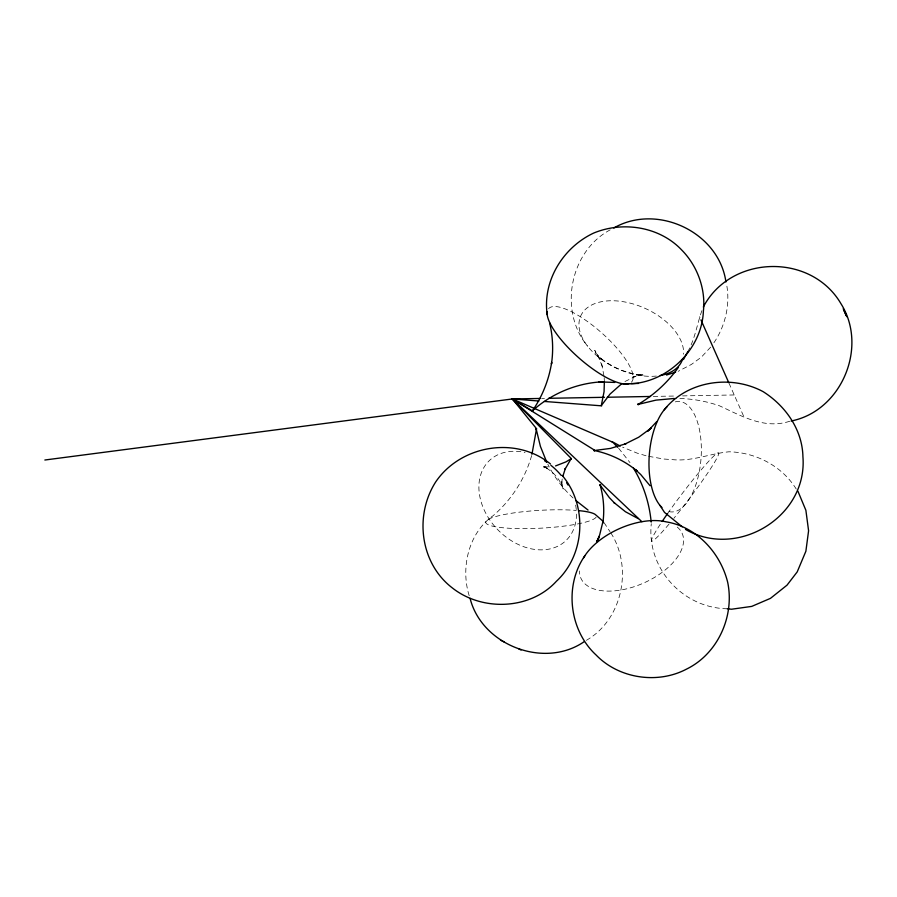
<?xml version="1.0" encoding="UTF-8"?>
<svg xmlns="http://www.w3.org/2000/svg" width="897" height="897" viewBox="0 0 897 897"><rect width="100%" height="100%" fill="white"/><g stroke="black" fill="none" stroke-linecap="round" stroke-linejoin="round"><path stroke-width="0.67" stroke-dasharray="4.49 3.36" d="M562.195 478.998L561.567 484.492L561.881 481.667L562.004 486.32L561.365 482.25L563.226 488.988C560.345 479.716 553.662 471.957 545.152 467.371L547.473 468.369L542.293 466.418L546.06 467.259L542.068 466.776L549.469 466.911M701.891 310.654C697.036 324.187 695.063 338.774 687.876 351.512M531.652 455.541C525.059 478.774 511.525 499.909 493.204 515.629C468.526 532.896 460.408 567.902 469.221 595.81M713.9 342.777C725.337 325.959 730.371 304.442 726.604 284.54M710.659 347.128L701.432 357.096L691.385 364.451L678.166 371.324M586.38 640.323C622.619 619.524 633.035 567.33 610.767 532.807M624.962 381.505L636.859 375.776L632.654 377.121L643.418 374.509L635.816 374.98L643.979 375.181C627.732 374.094 612.146 367.602 599.566 357.32L602.01 359.506L595.373 352.633L600.979 360.616L594.711 350.323L597.907 355.593L602.515 366.985L601.674 363.902L604.006 376.28M610.162 229.867C569.584 251.597 558.416 311.203 587.714 346.332M789.73 421.254C764.401 429.573 741.561 415.939 719.495 405.814C705.412 400.903 690.511 398.335 675.587 398.492M541.653 398.436L544.445 398.38M653.285 396.418L675.609 396.014M682.595 395.891L734.217 394.96M727.243 608.783C682.617 607.998 646.535 568.137 651.289 523.713M648.643 456.326L663.746 459.017L672.817 459.668C692.125 461.585 710.245 453.512 729.037 451.796C755.879 452.368 782.027 466.048 796.256 489.067M646.064 455.766L637.24 453.164L622.653 447.188M573.06 498.003C562.755 488.316 554.167 476.834 547.787 464.209M618.627 448.22L629.974 462.617M604.062 522.648L610.016 531.674M699.537 316.697L699.974 317.695M728.947 383.053L744.331 417.789M604.186 377.671L604.354 381.864M675.306 401.867A55.367 25.923 -85.6 0 1 700.927 459.701A55.367 25.923 -85.6 0 1 666.067 510.528M656.369 376.056A55.367 33.178 24.1 0 1 581.559 336.196A55.367 33.178 24.1 0 1 624.278 301.874A55.367 33.178 24.1 0 1 683.548 354.214M548.572 308.703A55.367 16.92 41.4 0 1 602.605 333.695A55.367 16.92 41.4 0 1 630.916 382.593M667.603 513.521A55.367 4.362 -52.8 0 1 718.564 452.817A55.367 4.362 -52.8 0 1 673.838 518.331M669.016 524.128A55.367 4.362 -52.8 0 1 660.764 523.556M576.479 514.116A55.367 41.778 46.1 0 1 528.546 548.202A55.367 41.778 46.1 0 1 478.92 488.753A55.367 41.778 46.1 0 1 525.048 452.492M575.639 505.112A55.367 41.778 46.1 0 1 576.322 510.236M596.124 517.154A55.367 8.936 -3.2 0 1 524.947 528.647A55.367 8.936 -3.2 0 1 492.408 517.591A55.367 8.936 -3.2 0 1 576.278 510.415M677.235 527.066A55.367 29.769 -23.9 0 1 644.024 582.871A55.367 29.769 -23.9 0 1 579.507 570.963"/><path stroke-width="1.35" d="M44.85 460.015L512.355 398.963L536.552 428.721L531.955 454.286M532.751 411.151L512.355 398.963L540.263 398.459M594.117 450.316L594.274 451L594.375 450.081L512.355 398.963L538.862 401.015M562.823 476.329L565.368 468.481L565.099 469.109L571.064 458.782L565.895 461.91L555.568 465.924M596.55 541.956L599.308 536.653L597.066 541.306L599.701 534.758L603.064 521.079L602.84 523.097C604.623 510.427 603.703 497.409 600.127 485.12L609.298 497.577L614.68 503.206L614.03 502.589L625.444 511.738L638.283 518.657M683.436 359.574L687.876 351.512M601.685 405.848L544.434 401.452M612.057 441.806L612.281 441.616M584.956 555.624C563.921 585.606 569.281 630.299 596.079 654.989C618.84 678.603 657.479 684.422 686.463 669.14C717.914 653.835 734.789 616.048 727.658 582.187C720.381 552.81 696.577 526.685 665.989 521.819A55.367 29.769 -23.9 0 0 583.543 557.923M703.304 307.032C730.831 254.524 811.213 252.606 841.072 303.881C868.285 347.251 841.442 411.084 791.098 421.029M678.424 367.299C667.783 382.369 653.935 395.095 638.025 404.424L655.931 400.14L674.275 398.47M656.873 421.5L647.769 431.143L651.099 428.104L638.686 437.231L624.884 444.093L626.028 443.701L610.397 448.422L594.296 450.529C610.005 453.759 624.861 460.89 637.195 471.138L635.278 469.523L640.693 474.491L650.045 485.726M664.217 409.817C687.237 380.664 731.055 374.408 763.156 391.664C785.57 405.859 802.367 429.663 802.927 456.786C807.726 516.706 737.469 559.414 685.521 529.421M535.666 428.788L536.563 428.777M621.666 383.759L610.038 394.075L601.293 405.612L604.062 391.664L604.354 381.864M584.059 641.759C544.098 669.207 481.835 645.212 470.084 598.389M613.783 228.006C657.12 203.002 718.901 232.065 725.942 281.983M666.516 375.036L675.576 372.143M622.529 383.714C663.118 386.753 701.88 351.68 703.394 311.012C705.861 288.991 697.305 265.759 681.709 250.005C659.587 226.582 622.866 220.886 593.601 233.097C563.069 247.426 542.337 280.929 547.215 314.746M548.639 398.302L604.455 397.304M607.247 397.248L650.493 396.474M631.443 383.546L638.507 383.445M614.759 382.436L598.983 381.864L602.851 381.808C576.906 382.884 551.352 393.648 532.403 410.848C542.349 396.396 548.964 379.711 551.677 362.377L551.453 364.014C553.505 350.29 552.877 336.207 549.558 322.729M727.243 608.783L731.526 609.231L751.742 606.394L770.467 598.355L787.017 585.158L797.209 571.894L805.876 551.251L808.589 530.777L805.887 510.315L797.938 491.242M571.411 458.67L570.784 458.995L571.411 458.67L512.355 398.963L612.068 441.896M518.814 648.935L521.056 650.011M500.504 640.155L504.092 641.893M620.264 446.089L612.203 441.66L617.708 447.278M550.466 463.962C515.719 435.729 460.531 445.204 435.65 482.003C414.291 515.394 420.11 563.238 452.234 587.849C482.138 611.619 530.262 609.926 556.409 581.267C585.27 554.57 587.77 505.37 562.161 475.41M588.062 510.068L575.852 500.515M682.258 526.819L664.509 512.4L660.024 505.46M603.311 521.516L595.686 514.844A55.367 8.936 -3.2 0 0 579.002 510.651M512.355 398.963L641.882 521.706M633.45 468.167C643.407 484.458 649.383 503.082 651.177 522.065M846.219 315.475L843.225 308.725M846.757 316.708L843.763 309.947M546.643 461.899L540.398 446.358L536.126 428.777M700.949 319.87L728.734 382.582M637.834 403.998L638.216 404.85M661.941 507.534A55.367 25.923 -85.6 0 1 649.114 457.874A55.367 25.923 -85.6 0 1 666.953 406.846M682.583 359.17A55.367 33.178 24.1 0 1 660.27 375.518M628.763 383.624A55.367 16.92 41.4 0 1 579.047 358.038A55.367 16.92 41.4 0 1 547.204 311.887M662.154 521.471A55.367 4.362 -52.8 0 1 667.603 513.521M544.535 460.733A55.367 41.778 46.1 0 1 546.699 462.168M550.881 465.285A55.367 41.778 46.1 0 1 561.197 475.399M566.624 482.777A55.367 41.778 46.1 0 1 567.98 484.997M599.701 485.187L600.564 484.974L599.701 485.187"/></g></svg>
